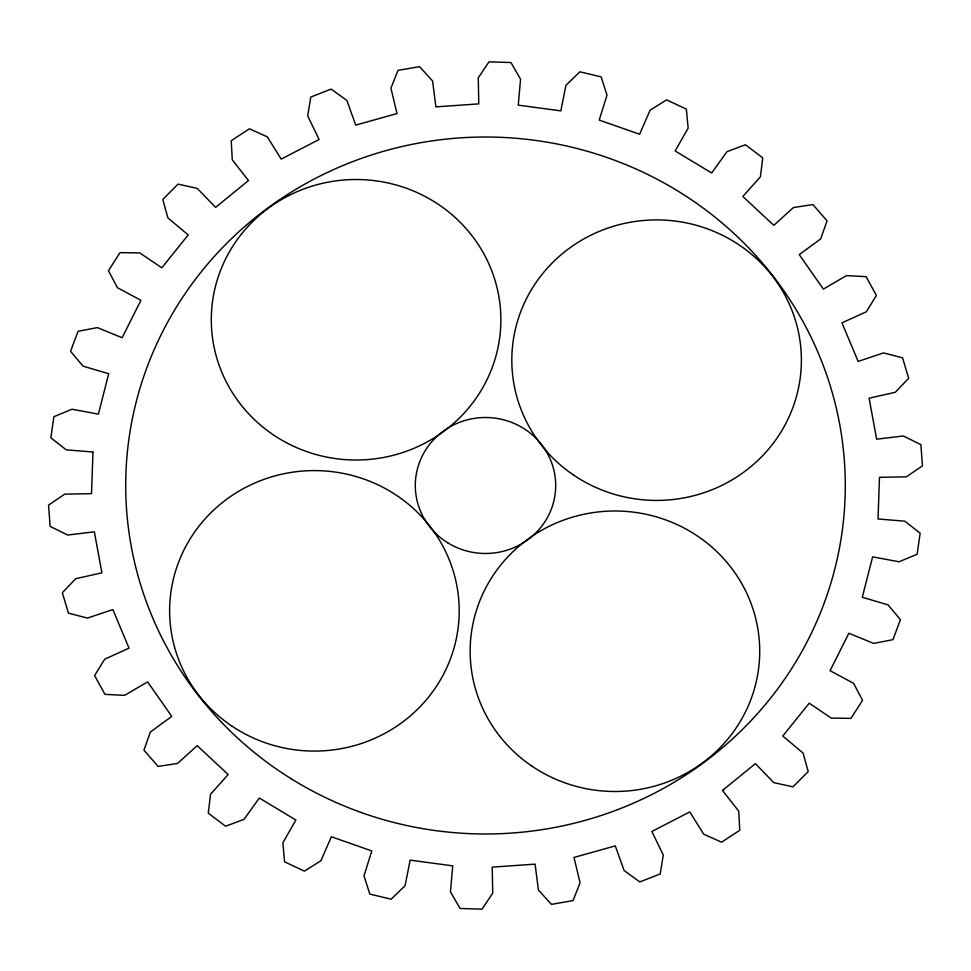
<?xml version="1.0" encoding="UTF-8"?>
<svg xmlns="http://www.w3.org/2000/svg" width="971" height="971" viewBox="0 0 971 971"><rect width="100%" height="100%" fill="white"/><g stroke="black" fill="none" stroke-linecap="round" stroke-linejoin="round"><path stroke-width="1.46" d="M723.189 789.896L723.723 790.576M92.961 452.025L91.529 493.656L64.656 494.154L48.55 505.151L50.116 526.367L67.679 535.033L94.357 531.817L101.906 572.817L75.714 578.716L62.326 592.711L68.419 613.15L87.451 618.09L112.854 609.57L129.034 648.155L104.686 659.2L94.6 675.598L104.941 694.35L124.616 695.357L147.641 681.897L171.746 716.392L150.299 732.098L143.951 750.17L158.103 766.435L177.559 763.449L197.186 745.655L228.173 774.53L210.573 794.217L208.243 813.164L225.563 826.236L243.952 819.39L259.342 798.028L295.852 820.046L282.852 842.84L284.637 861.847L304.396 871.145L320.916 860.743L331.378 836.759L371.808 850.936L363.991 875.854L369.817 894.085L391.131 899.195L405.065 885.698L410.15 860.124L452.741 865.853L450.447 891.803L460.048 908.455L481.992 909.172L492.722 893.162L492.212 867.127L535.094 864.141L538.42 889.994L551.407 904.353L573.011 900.627L580.075 882.809L573.982 857.442L615.286 845.887L624.086 870.502L639.865 881.935L660.207 873.936L663.29 855.087L651.881 831.504L689.811 811.89L703.708 834.186L721.587 842.197L739.768 830.278L738.737 811.222L722.509 790.443L755.402 763.619L773.778 782.638L792.991 786.862L808.212 771.544L803.114 753.108L782.784 736.054L809.195 703.198L831.249 718.103L850.96 718.37L862.551 700.309L853.606 683.305L830.071 670.718L848.848 633.262L873.621 643.397L892.944 639.683L900.42 619.692L888.016 604.86L862.284 597.286L872.613 556.856L899.025 561.784L917.134 554.271L920.144 533.2L904.838 521.196L878.039 518.975L879.471 477.344L906.344 476.846L922.45 465.849L920.884 444.633L903.321 435.967L876.643 439.183L869.094 398.183L895.286 392.284L908.674 378.289L902.581 357.85L883.549 352.91L858.146 361.43L841.966 322.845L866.314 311.8L876.4 295.402L866.059 276.65L846.384 275.643L823.359 289.103L799.254 254.608L820.701 238.902L827.049 220.83L812.897 204.565L793.441 207.551L773.814 225.345L742.827 196.47L760.427 176.783L762.757 157.836L745.437 144.764L727.048 151.61L711.658 172.972L675.148 150.954L688.148 128.16L686.363 109.153L666.604 99.855L650.085 110.257L639.622 134.241L599.192 120.064L607.009 95.146L601.183 76.915L579.869 71.805L565.935 85.302L560.85 110.876L518.259 105.147L520.553 79.197L510.952 62.545L489.008 61.828L478.278 77.838L478.788 103.873L435.906 106.859L432.581 81.006L419.593 66.647L397.989 70.373L390.925 88.191L397.018 113.558L355.714 125.113L346.914 100.499L331.135 89.065L310.793 97.064L307.71 115.913L319.119 139.496L281.189 159.11L267.292 136.814L249.413 128.803L231.232 140.722L232.263 159.778L248.491 180.557L215.598 207.381L197.222 188.362L178.009 184.138L162.788 199.456L167.886 217.892L188.216 234.946L161.805 267.802L139.751 252.897L120.04 252.63L108.449 270.691L117.394 287.695L140.929 300.282L122.152 337.738L97.379 327.603L78.056 331.317L70.58 351.308L82.984 366.14L108.716 373.714L98.387 414.144L71.975 409.216L53.866 416.729L50.856 437.8L66.162 449.804L92.961 452.025M532.084 766.253A144.788 140.249 0.1 0 0 759.188 663.229A144.788 140.249 0.1 0 0 553.494 524.243A144.788 140.249 0.1 0 0 532.084 766.253M231.559 725.847A144.788 140.249 0.1 0 0 458.664 622.824A144.788 140.249 0.1 0 0 252.97 483.837A144.788 140.249 0.1 0 0 231.559 725.847M273.239 434.777A144.788 140.249 0.1 0 0 500.344 331.742A144.788 140.249 0.1 0 0 294.65 192.756A144.788 140.249 0.1 0 0 273.239 434.777M573.764 475.183A144.788 140.249 0.1 0 0 800.869 372.148A144.788 140.249 0.1 0 0 595.174 233.161A144.788 140.249 0.1 0 0 573.764 475.183M291.166 778.754A359.792 348.48 0.1 0 0 844.891 501.91A359.792 348.48 0.1 0 0 320.442 175.836A359.792 348.48 0.1 0 0 291.166 778.754M447.995 542.971A70.203 67.994 0.1 0 0 555.643 488.231A70.203 67.994 0.1 0 0 452.862 425.298A70.203 67.994 0.1 0 0 447.995 542.971"/></g></svg>
